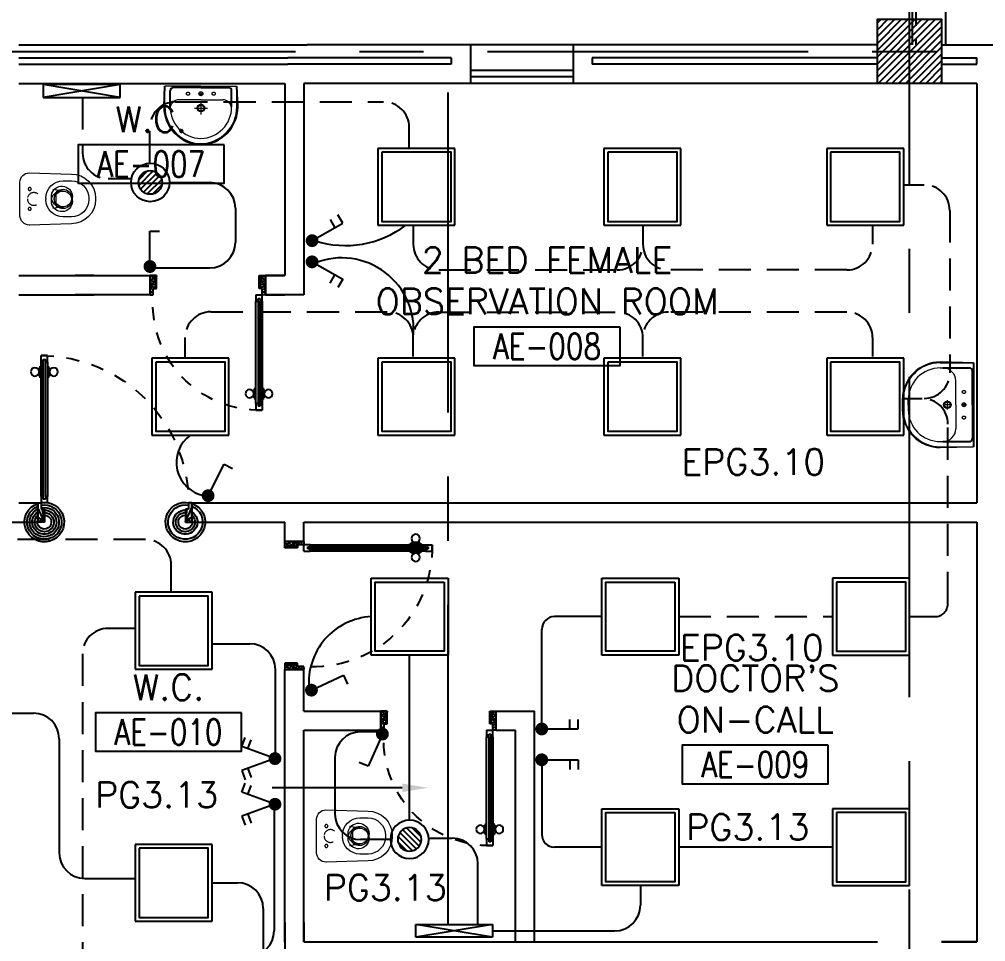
# Model space of a CAD drawing. Extents: x -10 to 91, y -4 to 87.
# Drawn here: x 63.04 to 70.58, y 66.36 to 73.56 of the extents above; entities that cross this region are included whole.
import ezdxf
from ezdxf.enums import TextEntityAlignment as Align

# ---------------------------------------------------------------- set-up
doc = ezdxf.new("R2010")
doc.units = 0
doc.header["$MEASUREMENT"] = 0
doc.header["$PDMODE"] = 3
doc.header["$PDSIZE"] = 0.1
for name, pattern in [('CENTERX2', [4, 2.5, -0.5, 0.5, -0.5]), ('DASHED', [0.75, 0.5, -0.25]), ('HIDDEN', [0.375, 0.25, -0.125]), ('HIDDEN2', [0.1875, 0.125, -0.0625])]:
    doc.linetypes.add(name, pattern=pattern)
doc.layers.get('0').update_dxf_attribs({"linetype": 'CONTINUOUS'})
doc.layers.get('DEFPOINTS').update_dxf_attribs({"linetype": 'CONTINUOUS'})
for name, color, linetype in [('AX-DIM', 11, 'CONTINUOUS'), ('AXES', 11, 'CENTERX2'), ('COL', 11, 'CONTINUOUS'), ('DOOR', 11, 'CONTINUOUS'), ('DOOR-DIM', 11, 'CONTINUOUS'), ('E-CLINE', 2, 'CONTINUOUS'), ('E-HLINE', 2, 'HIDDEN'), ('E-LITE', 4, 'CONTINUOUS'), ('E-SWITCH', 4, 'CONTINUOUS'), ('E-TRXT', 4, 'CONTINUOUS'), ('FIX', 11, 'CONTINUOUS'), ('HAT', 11, 'CONTINUOUS'), ('INSUL', 11, 'CONTINUOUS'), ('RM-BOX', 11, 'CONTINUOUS'), ('RM-IND', 11, 'CONTINUOUS'), ('RM-NAME', 11, 'CONTINUOUS'), ('RM-NO', 11, 'CONTINUOUS'), ('STR', 11, 'CONTINUOUS'), ('WALL', 11, 'CONTINUOUS'), ('WIN', 11, 'CONTINUOUS')]:
    doc.layers.add(name, color=color, linetype=linetype)
doc.styles.add('ROMANS', font='ROMANS.shx', dxfattribs={"width": 0.6})
doc.dimstyles.new('STANDARD in', dxfattribs={"dimtxt": 0.2, "dimasz": 0.1, "dimexe": 0.07, "dimexo": 0.05, "dimgap": 0.1, "dimtad": 1, "dimdec": 0, "dimlfac": 1000, "dimzin": 0, "dimdsep": 46, "dimtxsty": 'ROMANS', "dimblk": 'ARCHTICK', "dimcen": 0.05, "dimdle": 0.05, "dimclrd": 7, "dimclre": 7, "dimclrt": 2, "dimadec": 0, "dimazin": 0, "dimtfac": 1, "dimtdec": 0, "dimtmove": 2, "dimatfit": 3, "dimldrblk": 'ARCHTICK', "dimfxl": 0, "dimtolj": 1, "dimtzin": 0, "dimarcsym": 0})

# ---------------------------------------------------------------- blocks, each defined once
blk = doc.blocks.new('*X41')
at = {"color": 0}
for p, q in [((80579.2, 69548.4), (81031.9, 70001)), ((80579.2, 69601.4), (80978.8, 70001)), ((80579.2, 69654.4), (80925.8, 70001)), ((80579.2, 69707.5), (80872.8, 70001)), ((80579.2, 69760.5), (80819.7, 70001)), ((80579.2, 69813.5), (80766.7, 70001)), ((80579.2, 69866.6), (80713.7, 70001)), ((80579.2, 69919.6), (80660.6, 70001)), ((80579.2, 69972.6), (80607.6, 70001)), ((80584.9, 69501), (81079.2, 69995.3)), ((80637.9, 69501), (81079.2, 69942.3)), ((80691, 69501), (81079.2, 69889.3)), ((80744, 69501), (81079.2, 69836.2)), ((80797, 69501), (81079.2, 69783.2)), ((80850.1, 69501), (81079.2, 69730.2)), ((80903.1, 69501), (81079.2, 69677.1)), ((80956.1, 69501), (81079.2, 69624.1)), ((81009.2, 69501), (81079.2, 69571.1)), ((81062.2, 69501), (81079.2, 69518))]:
    blk.add_line(p, q, dxfattribs=at)
blk = doc.blocks.new('_ARCHTICK')
at = {"color": 0, "linetype": 'ByBlock', "const_width": 0.15}
blk.add_lwpolyline([(-0.5, -0.5), (0.5, 0.5)], dxfattribs=at)
blk = doc.blocks.new('*D134')
at = {"layer": 'AX-DIM', "color": 7, "lineweight": -2}
for p, q in [((13.2939, 73.42), (13.2939, 85.6184)), ((88.6099, 84.1784), (88.6099, 85.6184)), ((13.2439, 85.5484), (88.6599, 85.5484))]:
    blk.add_line(p, q, dxfattribs=at)
at = {"layer": 'DEFPOINTS', "color": 0}
for p in [(88.6099, 85.5484), (88.6099, 84.1284), (13.2939, 73.37)]:
    blk.add_point(p, dxfattribs=at)
at = {"layer": 'AX-DIM', "color": 7, "lineweight": -2, "xscale": 0.1, "yscale": 0.1, "zscale": 0.1, "rotation": 180}
blk.add_blockref('_ARCHTICK', (13.2939, 85.5484), dxfattribs=at)
at = {"layer": 'AX-DIM', "color": 7, "lineweight": -2, "xscale": 0.1, "yscale": 0.1, "zscale": 0.1}
blk.add_blockref('_ARCHTICK', (88.6099, 85.5484), dxfattribs=at)
at = {"layer": 'AX-DIM', "color": 2, "insert": (50.9519, 85.7484), "char_height": 0.2, "attachment_point": 5, "style": 'ROMANS'}
blk.add_mtext('\\A1;75316', dxfattribs=at)
blk = doc.blocks.new('RM1')
at = {"layer": 'RM-BOX'}
blk.add_lwpolyline([(569.9, -200), (-569.9, -200), (-569.9, -500), (569.9, -500)], close=True, dxfattribs=at)
at = {"layer": 'RM-NAME', "style": 'ROMANS'}
for tag, p in [('ROOMNAME1', (0, 323.8)), ('ROOMNAME2', (0, 0))]:
    blk.add_attdef(tag, text='', height=200, dxfattribs=at).set_placement(p, align=Align.MIDDLE)
at = {"layer": 'RM-NO', "style": 'ROMANS', "width": 0.8}
blk.add_attdef('ROOMNO', text='', height=200, dxfattribs=at).set_placement((0, -350), align=Align.MIDDLE)
blk = doc.blocks.new('A$C24ED45A6')
at = {"layer": 'DOOR', "color": 0, "linetype": 'ByBlock'}
for p, q in [((925, 1100), (925, 1150)), ((925, 1150), (975, 1150)), ((975, 1150), (925, 1150)), ((975, 1100), (975, 1150)), ((917.8, 977.6), (917.8, 1067.6)), ((925, 1067.6), (917.8, 1067.6)), ((942, 1100), (925, 1100)), ((942, 1100), (942, 1120)), ((958, 1120), (942, 1120)), ((958, 1100), (958, 1120)), ((975, 1100), (958, 1100)), ((975, 1067.6), (982.2, 1067.6)), ((982.2, 977.6), (982.2, 1067.6)), ((908.8, 1055), (908.8, 990.2)), ((917.8, 1055), (908.8, 1055)), ((917.8, 990.2), (908.8, 990.2)), ((917.8, 1055), (917.8, 990.2)), ((982.2, 1055), (982.2, 990.2)), ((982.2, 1055), (991.2, 1055)), ((982.2, 990.2), (991.2, 990.2)), ((991.2, 1055), (991.2, 990.2)), ((925, 977.6), (917.8, 977.6)), ((975, 977.6), (982.2, 977.6)), ((925, 150), (925, 200)), ((925, 200), (942, 200)), ((942, 200), (942, 180)), ((942, 180), (958, 180)), ((958, 180), (958, 200)), ((958, 200), (975, 200)), ((975, 200), (975, 150)), ((0, 0), (0, 150)), ((0, 150), (25, 150)), ((25, 150), (25, 100)), ((25, 100), (50, 100)), ((50, 100), (50, 0)), ((925, 150), (975, 150)), ((975, 100), (950, 100)), ((950, 100), (950, 0)), ((1000, 150), (975, 150)), ((975, 150), (975, 100)), ((1000, 150), (1000, 0)), ((50, 0), (0, 0)), ((950, 0), (1000, 0))]:
    blk.add_line(p, q, dxfattribs=at)
at = {"layer": 'DOOR', "linetype": 'ByBlock'}
for p, q in [((925, 1100), (925, 200)), ((942, 200), (942, 1100)), ((958, 200), (958, 1100)), ((975, 200), (975, 1100))]:
    blk.add_line(p, q, dxfattribs=at)
at = {"layer": 'DOOR', "color": 9, "linetype": 'ByBlock'}
for p, q in [((50, 0), (0, 113.7)), ((50, 0), (36.6, 100)), ((950, 0), (1000, 113.7)), ((950, 0), (963.4, 100)), ((50, 0), (0, 40.1)), ((950, 0), (1000, 40.1))]:
    blk.add_line(p, q, dxfattribs=at)
at = {"layer": 'DOOR', "color": 0, "linetype": 'ByBlock'}
for centre in [(876.5, 1022.6), (1023.5, 1022.6)]:
    blk.add_circle(centre, 32.4, dxfattribs=at)
at = {"layer": 'DOOR', "linetype": 'HIDDEN', "ltscale": 0.5}
blk.add_arc((950, 222.5), 927.8, 88.45601, 184.48155, dxfattribs=at)
at = {"layer": 'DOOR', "color": 9, "linetype": 'ByBlock'}
for centre, radius, start, end in [((50, 0), 154.4, 103.71423, 108.89471), ((50, 0), 134.4, 100.71998, 111.84015), ((50, 0), 114.4, 102.62257, 115.91616), ((50, 0), 94.4, 90, 121.98181), ((950, 0), 94.4, 58.01819, 90), ((950, 0), 134.4, 68.15985, 79.28002), ((950, 0), 114.4, 64.08384, 77.37743), ((950, 0), 154.4, 71.10529, 76.28577), ((50, 0), 74.4, 90, 132.22357), ((50, 0), 54.4, 90, 156.79262), ((50, 0), 34.4, 90, 180), ((50, 0), 14.4, 90, 180), ((950, 0), 74.4, 47.77643, 90), ((950, 0), 54.4, 23.20738, 90), ((950, 0), 34.4, 0, 90), ((950, 0), 14.4, 0, 90)]:
    blk.add_arc(centre, radius, start, end, dxfattribs=at)
at = {"layer": 'WALL'}
blk.add_line((1000, 0), (1000, 150), dxfattribs=at)
blk = doc.blocks.new('WC1')
at = {"layer": 'FIX', "lineweight": 20}
for p, q in [((35, 203.8), (-293, 193.8)), ((-230, 140.8), (-293, 140.8)), ((-149.8, 75.7), (-245.4, 60.1)), ((108, 0), (108, 130.8)), ((-482, 4.8), (-482, -4.8)), ((-429, 4.8), (-429, -4.8)), ((-288.7, 24.2), (-294.5, 0)), ((-294.5, 0), (-288.7, -24.2)), ((-94, 4.8), (-94, -4.8)), ((108, -130.8), (108, 0)), ((-245.4, -60.1), (-149.8, -75.7)), ((-293, -140.8), (-230, -140.8)), ((-293, -193.8), (35, -203.8)), ((31.8, -203.8), (35, -203.8))]:
    blk.add_line(p, q, dxfattribs=at)
at = {"layer": 'FIX', "linetype": 'Continuous', "lineweight": 20}
blk.add_line((-175.1, -47.3), (-175.4, 44.6), dxfattribs=at)
at = {"layer": 'FIX', "linetype": 'HIDDEN', "lineweight": 20, "ltscale": 0.05}
for centre in [(31.8, 77.5), (31.8, -77.5)]:
    blk.add_circle(centre, 11.6, dxfattribs=at)
at = {"layer": 'FIX', "linetype": 'HIDDEN2', "lineweight": 20, "ltscale": 0.3}
blk.add_circle((0, 0), 49.8, dxfattribs=at)
at = {"layer": 'FIX', "lineweight": 20}
for centre, radius, start, end in [((-293, 4.8), 189, 90, 180), ((35, 130.8), 73, 360, 90), ((-293, 4.8), 136, 90, 180), ((-230, 4.8), 136, 360, 90), ((-228, -6.9), 68.2, 128.92417, 152.84682), ((-219.4, -17.6), 82, 108.49595, 128.92417), ((-293, -4.8), 189, 180, 270), ((-293, -4.8), 136, 180, 270), ((-228, 6.9), 68.2, 207.15318, 231.07583), ((-219.4, 17.6), 82, 231.07583, 251.50405), ((-230, -4.8), 136, 270, 0), ((35, -130.8), 73, 270, 0)]:
    blk.add_arc(centre, radius, start, end, dxfattribs=at)
at = {"layer": 'FIX', "linetype": 'Continuous', "lineweight": 20}
for centre, start, end in [((-197.7, 45.5), 357.66621, 91.61215), ((-197.4, -45.6), 268.38785, 2.33379)]:
    blk.add_arc(centre, 22.3, start, end, dxfattribs=at)
blk = doc.blocks.new('LAV-003')
at = {"layer": 'FIX', "linetype": 'ByBlock'}
blk.add_line((-327.5, -25), (327.5, -25), dxfattribs=at)
at = {"layer": 'FIX', "linetype": 'Continuous', "lineweight": 20}
for p, q in [((-327.5, -285), (-327.5, -25)), ((327.5, -285), (327.5, -25)), ((0, -165), (-187.5, -165)), ((0, -165), (187.5, -165)), ((-287.5, -285), (-287.5, -265)), ((287.5, -285), (287.5, -265)), ((0, -535), (-37.5, -535)), ((0, -575), (-37.5, -575)), ((0, -535), (37.5, -535)), ((0, -575), (37.5, -575))]:
    blk.add_line(p, q, dxfattribs=at)
at = {"layer": 'FIX', "linetype": 'ByBlock', "ltscale": 0.3}
for p, q in [((-287.5, -265), (-287.5, -60)), ((0, -35), (-262.5, -35)), ((0, -35), (262.5, -35)), ((287.5, -265), (287.5, -60))]:
    blk.add_line(p, q, dxfattribs=at)
at = {"layer": 'FIX', "lineweight": 20}
for p, q in [((-15.6, -100.9), (15.5, -100.9)), ((0, -85.4), (0, -116.5))]:
    blk.add_line(p, q, dxfattribs=at)
at = {"layer": 'FIX', "linetype": 'DASHED', "lineweight": 20, "ltscale": 0.04}
for p, q in [((0, -193.9), (0, -266.1)), ((-35.7, -230.5), (36.6, -230.5))]:
    blk.add_line(p, q, dxfattribs=at)
at = {"layer": 'FIX', "linetype": 'Continuous', "lineweight": 20}
blk.add_lwpolyline([(294.8, -25), (0, -25), (-327.5, -25), (-334.5, -285, 0.414214), (-37.5, -582), (0, -582), (37.5, -582, 0.414214), (334.5, -285), (327.5, -25), (0, -25)], format="xyb", dxfattribs=at)
at = {"layer": 'FIX', "linetype": 'HIDDEN', "lineweight": 20, "ltscale": 0.05}
for centre in [(-100, -100.9), (100, -100.9)]:
    blk.add_circle(centre, 12.4, dxfattribs=at)
at = {"layer": 'FIX', "lineweight": 20}
for centre, radius in [((0, -100.9), 15.5), ((0.5, -230), 29.5), ((0.5, -230), 22.5)]:
    blk.add_circle(centre, radius, dxfattribs=at)
at = {"layer": 'FIX', "linetype": 'ByBlock', "ltscale": 0.3}
for centre, start, end in [((-262.5, -60), 90, 180), ((262.5, -60), 0, 90)]:
    blk.add_arc(centre, 25, start, end, dxfattribs=at)
at = {"layer": 'FIX', "linetype": 'Continuous', "lineweight": 20}
for centre, radius, start, end in [((-187.5, -265), 100, 90, 180), ((187.5, -265), 100, 0, 90), ((-37.5, -285), 290, 180, 270), ((-37.5, -285), 250, 180, 270), ((37.5, -285), 290, 270, 0), ((37.5, -285), 250, 270, 0)]:
    blk.add_arc(centre, radius, start, end, dxfattribs=at)
blk = doc.blocks.new('DOOR100')
at = {"layer": 'DOOR', "color": 7, "linetype": 'ByBlock'}
for p, q in [((-75, 1250), (-75, 1300)), ((-75, 1300), (-25, 1300)), ((-25, 1300), (-75, 1300)), ((-25, 1250), (-25, 1300)), ((-82.2, 1127.6), (-82.2, 1217.6)), ((-75, 1217.6), (-82.2, 1217.6)), ((-58, 1250), (-75, 1250)), ((-58, 1250), (-58, 1270)), ((-42, 1270), (-58, 1270)), ((-42, 1250), (-42, 1270)), ((-25, 1250), (-42, 1250)), ((-25, 1217.6), (-17.8, 1217.6)), ((-17.8, 1127.6), (-17.8, 1217.6)), ((-91.2, 1205), (-91.2, 1140.2)), ((-82.2, 1205), (-91.2, 1205)), ((-82.2, 1140.2), (-91.2, 1140.2)), ((-82.2, 1205), (-82.2, 1140.2)), ((-17.8, 1205), (-17.8, 1140.2)), ((-17.8, 1205), (-8.8, 1205)), ((-17.8, 1140.2), (-8.8, 1140.2)), ((-8.8, 1205), (-8.8, 1140.2)), ((-75, 1127.6), (-82.2, 1127.6)), ((-25, 1127.6), (-17.8, 1127.6)), ((-75, 200), (-58, 200)), ((-75, 150), (-75, 200)), ((-58, 200), (-58, 180)), ((-58, 180), (-42, 180)), ((-42, 200), (-25, 200)), ((-42, 180), (-42, 200)), ((-25, 200), (-25, 150)), ((-1200, 0), (-1200, 150)), ((-1200, 150), (-1175, 150)), ((-1200, 150), (-1200, 0)), ((-1150, 0), (-1200, 113.7)), ((-1175, 150), (-1175, 100)), ((-1175, 100), (-1150, 100)), ((-1150, 0), (-1163.4, 100)), ((-1150, 100), (-1150, 0)), ((-75, 150), (-25, 150)), ((-50, 0), (0, 113.7)), ((-50, 100), (-50, 0)), ((-50, 0), (-36.6, 100)), ((-25, 100), (-50, 100)), ((0, 150), (-25, 150)), ((-25, 150), (-25, 100)), ((0, 0), (0, 150)), ((0, 150), (0, 0)), ((-1150, 0), (-1200, 40.1)), ((-1150, 0), (-1200, 0)), ((-50, 0), (0, 40.1)), ((-50, 0), (0, 0))]:
    blk.add_line(p, q, dxfattribs=at)
at = {"layer": 'DOOR', "linetype": 'ByBlock'}
for p, q in [((-75, 1250), (-75, 200)), ((-58, 200), (-58, 1250)), ((-42, 200), (-42, 1250)), ((-25, 200), (-25, 1250))]:
    blk.add_line(p, q, dxfattribs=at)
at = {"layer": 'DOOR', "color": 7, "linetype": 'ByBlock'}
for centre in [(-123.5, 1172.6), (23.5, 1172.6)]:
    blk.add_circle(centre, 32.4, dxfattribs=at)
at = {"layer": 'DOOR', "linetype": 'HIDDEN', "ltscale": 0.5}
blk.add_arc((-25, 150), 1150, 90, 180, dxfattribs=at)
at = {"layer": 'DOOR', "color": 7, "linetype": 'ByBlock'}
for centre, radius, start, end in [((-1150, 0), 154.4, 103.71423, 108.89471), ((-1150, 0), 134.4, 100.71998, 111.84015), ((-1150, 0), 94.4, 90, 121.98181), ((-50, 0), 94.4, 58.01819, 90), ((-50, 0), 134.4, 68.15985, 79.28002), ((-50, 0), 114.4, 64.08384, 77.37743), ((-50, 0), 154.4, 71.10529, 76.28577), ((-1150, 0), 74.4, 90, 132.22357), ((-1150, 0), 54.4, 90, 156.79262), ((-1150, 0), 34.4, 90, 180), ((-1150, 0), 14.4, 90, 180), ((-50, 0), 74.4, 47.77643, 90), ((-50, 0), 54.4, 23.20738, 90), ((-50, 0), 34.4, 0, 90), ((-50, 0), 14.4, 0, 90)]:
    blk.add_arc(centre, radius, start, end, dxfattribs=at)
blk = doc.blocks.new('DOOR90')
at = {"layer": 'DOOR', "color": 7, "linetype": 'ByBlock'}
for p, q in [((-150, 0), (0, 0)), ((-150, 0), (-150, -25)), ((0, -50), (-113.7, 0)), ((0, -50), (-40.1, 0)), ((0, -50), (0, 0)), ((-1000, -25), (-1050, -25)), ((-1050, -75), (-1050, -25)), ((-1050, -25), (-1050, -75)), ((-1000, -75), (-1050, -75)), ((-1000, -42), (-1020, -42)), ((-1020, -42), (-1020, -58)), ((-1000, -58), (-1020, -58)), ((-1000, -25), (-1000, -42)), ((-1000, -58), (-1000, -75)), ((-877.6, -17.8), (-967.6, -17.8)), ((-967.6, -25), (-967.6, -17.8)), ((-967.6, -75), (-967.6, -82.2)), ((-955, -8.8), (-890.2, -8.8)), ((-955, -17.8), (-955, -8.8)), ((-955, -17.8), (-890.2, -17.8)), ((-890.2, -17.8), (-890.2, -8.8)), ((-877.6, -25), (-877.6, -17.8)), ((-877.6, -75), (-877.6, -82.2)), ((-200, -25), (-150, -25)), ((-200, -42), (-200, -25)), ((-180, -42), (-200, -42)), ((-200, -58), (-180, -58)), ((-200, -75), (-200, -58)), ((-150, -75), (-200, -75)), ((-180, -58), (-180, -42)), ((-150, -25), (-100, -25)), ((-150, -75), (-150, -25)), ((-100, -25), (-100, -50)), ((0, -50), (-100, -36.6)), ((-100, -50), (0, -50)), ((-877.6, -82.2), (-967.6, -82.2)), ((-955, -82.2), (-890.2, -82.2)), ((-955, -82.2), (-955, -91.2)), ((-955, -91.2), (-890.2, -91.2)), ((-890.2, -82.2), (-890.2, -91.2)), ((-150, -875), (-100, -875)), ((-150, -900), (-150, -875)), ((-150, -900), (0, -900)), ((0, -900), (-150, -900)), ((0, -850), (-113.7, -900)), ((-100, -875), (-100, -850)), ((0, -850), (-100, -863.4)), ((-100, -850), (0, -850)), ((0, -850), (-40.1, -900)), ((0, -850), (0, -900))]:
    blk.add_line(p, q, dxfattribs=at)
at = {"layer": 'DOOR', "linetype": 'ByBlock'}
for p, q in [((-200, -25), (-1000, -25)), ((-200, -42), (-1000, -42)), ((-200, -58), (-1000, -58)), ((-1000, -75), (-200, -75))]:
    blk.add_line(p, q, dxfattribs=at)
at = {"layer": 'DOOR', "color": 7, "linetype": 'ByBlock'}
for centre in [(-922.6, 23.5), (-922.6, -123.5)]:
    blk.add_circle(centre, 32.4, dxfattribs=at)
for centre, radius, start, end in [((0, -50), 154.4, 161.10529, 166.28577), ((0, -50), 94.4, 148.01819, 180), ((0, -50), 134.4, 158.15985, 169.28002), ((0, -50), 114.4, 154.08384, 167.37743), ((0, -50), 74.4, 137.77643, 180), ((0, -50), 54.4, 113.20738, 180), ((0, -50), 34.4, 90, 180), ((0, -50), 14.4, 90, 180), ((0, -850), 154.4, 193.71423, 198.89471), ((0, -850), 134.4, 190.71998, 201.84015), ((0, -850), 94.4, 180, 211.98181), ((0, -850), 74.4, 180, 222.22357), ((0, -850), 54.4, 180, 246.79262), ((0, -850), 34.4, 180, 270), ((0, -850), 14.4, 180, 270)]:
    blk.add_arc(centre, radius, start, end, dxfattribs=at)
at = {"layer": 'DOOR', "linetype": 'HIDDEN', "ltscale": 0.5}
blk.add_arc((-222.2, -50), 828.2, 178.27012, 275.00304, dxfattribs=at)
blk = doc.blocks.new('L42')
at = {"layer": 'E-LITE'}
for p, q in [((0.3, 0.3), (-0.3, 0.3)), ((-0.3, 0.3), (-0.3, -0.3)), ((0.3, -0.3), (0.3, 0.3)), ((-0.3, -0.3), (0.3, -0.3))]:
    blk.add_line(p, q, dxfattribs=at)
at = {"layer": 'E-LITE', "color": 8}
blk.add_lwpolyline([(-0.27, 0.27), (-0.27, -0.27), (0.27, -0.27), (0.27, 0.27)], close=True, dxfattribs=at)
blk = doc.blocks.new('MR20')
at = {"layer": 'E-LITE'}
for p, q in [((-300, 100), (-300, 0)), ((-300, 100), (-300, 0)), ((300, 0), (300, 100)), ((300, 0), (300, 100)), ((-300, 0), (300, 0)), ((-300, 0), (300, 0)), ((-300, 0), (300, 0)), ((-300, 0), (-300, 0)), ((300, 0), (300, 0))]:
    blk.add_line(p, q, dxfattribs=at)
at = {"layer": 'E-LITE', "color": 3}
blk.add_line((300, 100), (-300, 100), dxfattribs=at)
at = {"layer": 'E-LITE', "color": 8}
for p, q in [((300, 0), (-300, 100)), ((300, 100), (-300, 0))]:
    blk.add_line(p, q, dxfattribs=at)
blk = doc.blocks.new('1G1W')
for p, q in [((0, 0), (0.55, 0)), ((0.55, 0), (0.55, -0.15))]:
    blk.add_line(p, q)
at = {"const_width": 0.1}
blk.add_lwpolyline([(-0.05, 0, 1), (0.05, 0, 1)], format="xyb", close=True, dxfattribs=at)
blk = doc.blocks.new('*X182')
at = {"color": 0}
for p, q in [((21548.527, 18540.142), (21548.801, 18540.415)), ((21548.529, 18539.966), (21548.977, 18540.414)), ((21548.584, 18539.845), (21549.098, 18540.359)), ((21548.672, 18539.756), (21549.187, 18540.271)), ((21548.793, 18539.7), (21549.243, 18540.15)), ((21548.966, 18539.696), (21549.246, 18539.977))]:
    blk.add_line(p, q, dxfattribs=at)
blk = doc.blocks.new('SPOT')
at = {"layer": 'E-LITE'}
for radius in [0.6, 0.369]:
    blk.add_circle((0, 0), radius, dxfattribs=at)
at = {"layer": 'E-LITE', "color": 8}
blk.add_blockref('*X182', (-21548.886, -18540.056), dxfattribs=at)
blk = doc.blocks.new('2G2W')
for p, q in [((0.517, 0.188), (0.466, 0.329)), ((0, 0), (0.517, 0.188)), ((0.423, 0.154), (0.372, 0.295)), ((0, 0), (0.517, -0.188)), ((0.423, -0.154), (0.372, -0.295)), ((0.517, -0.188), (0.466, -0.329))]:
    blk.add_line(p, q)
at = {"const_width": 0.1}
blk.add_lwpolyline([(-0.05, 0, 1), (0.05, 0, 1)], format="xyb", close=True, dxfattribs=at)

msp = doc.modelspace()

# ---------------------------------------------------------------- linework, layer by layer
at = {"layer": 'AXES'}
for p, q in [((69.9839, -3.736), (69.9839, 86.0986)), ((2.6925, 73.3054), (71.7839, 73.3054)), ((66.3839, 14.4854), (66.3839, 73.0554))]:
    msp.add_line(p, q, dxfattribs=at)
at = {"layer": 'COL'}
msp.add_lwpolyline([(69.7339, 73.0554), (69.7339, 73.5554), (70.2339, 73.5554), (70.2339, 73.0554)], close=True, dxfattribs=at)
at = {"layer": 'E-CLINE', "color": 4}
for p, q in [((61.4525, 68.1393), (63.1497, 68.1393)), ((63.3497, 67.9393), (63.3497, 67.0487)), ((66.2331, 67.1634), (66.4162, 67.1634)), ((66.6162, 66.4898), (66.6162, 66.9634)), ((63.5497, 66.8487), (63.9429, 66.8487)), ((67.8839, 66.7929), (67.8839, 66.6398)), ((66.7315, 66.4398), (67.6839, 66.4398))]:
    msp.add_line(p, q, dxfattribs=at)
for centre, start, end in [((63.1497, 67.9393), 0, 90), ((66.4162, 66.9634), 0, 90), ((63.5497, 67.0487), 180, 270), ((67.6839, 66.6398), 270, 0)]:
    msp.add_arc(centre, 0.2, start, end, dxfattribs=at)
at = {"layer": 'E-HLINE', "color": 4}
for p, q in [((63.5325, 72.9459), (63.5325, 72.5104)), ((64.2577, 72.9111), (65.8811, 72.9111)), ((64.0577, 72.4318), (64.0577, 72.7111)), ((66.0811, 72.5474), (66.0811, 72.7111)), ((63.913, 72.3104), (63.7325, 72.3104)), ((69.9382, 72.263), (70.0978, 72.263)), ((69.9382, 72.263), (70.0978, 72.263)), ((70.2978, 72.063), (70.2978, 70.7964)), ((70.2978, 72.063), (70.2978, 70.7964)), ((66.112, 71.9474), (66.112, 71.7995)), ((67.9037, 71.9474), (67.9037, 71.7995)), ((69.6954, 71.9474), (69.6954, 71.7995)), ((66.312, 71.5995), (67.7037, 71.5995)), ((69.4954, 71.5995), (68.1037, 71.5995)), ((64.5328, 71.2718), (65.912, 71.2718)), ((66.312, 71.2706), (67.7037, 71.2706)), ((69.4954, 71.2706), (68.1037, 71.2706)), ((64.3328, 70.9095), (64.3328, 71.0718)), ((66.112, 70.9227), (66.112, 71.0718)), ((67.9037, 70.9227), (67.9037, 71.0706)), ((69.6954, 71.0706), (69.6954, 70.9227)), ((69.9382, 70.5964), (70.0831, 70.5964)), ((69.9382, 70.5964), (70.0831, 70.5964)), ((70.2831, 68.9929), (70.2831, 70.3964)), ((70.2831, 68.9929), (70.2831, 70.3964)), ((64.0241, 69.494), (58.4334, 69.494)), ((64.2241, 69.0825), (64.2241, 69.294)), ((68.1839, 68.8929), (69.3839, 68.8929)), ((69.9839, 68.8929), (70.1831, 68.8929)), ((69.9839, 68.8929), (70.1831, 68.8929)), ((63.9429, 68.8013), (63.7314, 68.8013)), ((63.5314, 68.6013), (63.5314, 64.951))]:
    msp.add_line(p, q, dxfattribs=at)
for centre, radius, start, end in [((64.2577, 72.7111), 0.2, 90, 180), ((65.8811, 72.7111), 0.2, 0, 90), ((63.7325, 72.5104), 0.2, 180, 270), ((70.0978, 72.063), 0.2, 0, 90), ((70.0978, 72.063), 0.2, 0, 90), ((66.312, 71.7995), 0.2, 180, 270), ((67.7037, 71.7995), 0.2, 270, 0), ((68.1037, 71.7995), 0.2, 180, 270), ((69.4954, 71.7995), 0.2, 270, 0), ((64.5328, 71.0718), 0.2, 90, 180), ((65.912, 71.0718), 0.2, 0, 90), ((66.312, 71.0706), 0.2, 90, 180), ((67.7037, 71.0706), 0.2, 0, 90), ((68.1037, 71.0706), 0.2, 90, 180), ((69.4954, 71.0706), 0.2, 0, 90), ((70.0978, 70.7964), 0.2, 270, 0), ((70.0978, 70.7964), 0.2, 270, 0), ((70.0831, 70.3964), 0.2, 0, 90), ((70.0831, 70.3964), 0.2, 0, 90), ((64.0241, 69.294), 0.2, 0, 90), ((70.1831, 68.9929), 0.1, 270, 0), ((70.1831, 68.9929), 0.1, 270, 0), ((63.7314, 68.6013), 0.2, 90, 180)]:
    msp.add_arc(centre, radius, start, end, dxfattribs=at)
at = {"layer": 'E-SWITCH', "color": 4}
for p, q in [((64.2103, 72.2806), (64.5242, 72.2806)), ((64.7242, 72.0806), (64.7242, 71.8145)), ((65.4628, 71.9932), (65.4998, 71.928)), ((64.0801, 71.6145), (64.5242, 71.6145)), ((65.4628, 71.4965), (65.4998, 71.5617)), ((67.5839, 68.8929), (67.2146, 68.8929)), ((67.1146, 68.0157), (67.1146, 68.7929)), ((64.5429, 68.6807), (64.8362, 68.6807)), ((66.0834, 67.304), (66.0834, 68.5929)), ((65.0362, 67.7899), (65.0362, 68.4807)), ((67.3328, 68.0157), (67.3328, 68.0907)), ((67.398, 68.0157), (67.398, 68.0907)), ((67.073, 68.0157), (67.398, 68.0157)), ((65.8535, 67.9935), (65.7012, 67.9935)), ((65.5012, 67.7935), (65.5012, 67.3521)), ((67.073, 67.7753), (67.398, 67.7753)), ((67.1146, 67.7753), (67.1146, 67.1929)), ((67.3328, 67.7753), (67.3328, 67.7003)), ((67.398, 67.7753), (67.398, 67.7003)), ((65.0261, 67.4043), (65.0261, 66.4402)), ((65.9334, 67.1521), (65.7012, 67.1521)), ((67.5839, 67.0929), (67.2146, 67.0929)), ((69.3839, 67.0929), (68.1839, 67.0929)), ((64.5429, 66.8151), (64.742, 66.8151)), ((64.942, 66.6151), (64.942, 62.7127))]:
    msp.add_line(p, q, dxfattribs=at)
at = {"layer": 'E-SWITCH', "color": 4, "const_width": 0.05}
for points in [[(67.0896, 68.0157, -1), (67.1396, 68.0157, -1)], [(67.0896, 67.7753, 1), (67.1396, 67.7753, 1)]]:
    msp.add_lwpolyline(points, format="xyb", close=True, dxfattribs=at)
at = {"layer": 'E-SWITCH', "color": 4}
for centre, radius, start, end in [((64.5242, 72.0806), 0.2, 0, 90), ((65.5817, 72.5732), 0.7835, 252.62088, 306.98789), ((64.5242, 71.8145), 0.2, 270, 0), ((65.5533, 71.1313), 0.5618, 353.91779, 111.63562), ((64.5267, 70.0962), 0.2626, 125.70567, 261.18493), ((65.8133, 68.3769), 0.5168, 93.26059, 184.74461), ((67.2146, 68.7929), 0.1, 90, 180), ((64.8362, 68.4807), 0.2, 0, 90), ((65.7012, 67.7935), 0.2, 90, 180), ((65.7012, 67.3521), 0.2, 180, 270), ((67.2146, 67.1929), 0.1, 180, 270), ((64.742, 66.6151), 0.2, 0, 90), ((64.8261, 66.4402), 0.2, 270, 0)]:
    msp.add_arc(centre, radius, start, end, dxfattribs=at)
at = {"layer": 'FIX', "color": 32, "linetype": 'ByBlock', "ltscale": 0.3}
for p, q in [((64.1682, 72.8724), (64.1752, 73.0324)), ((64.2152, 72.8724), (64.2152, 72.9974)), ((64.4552, 73.0224), (64.2402, 73.0224)), ((64.4552, 73.0224), (64.6702, 73.0224)), ((64.6952, 72.8724), (64.6952, 72.9974)), ((64.7422, 72.8724), (64.7352, 73.0324))]:
    msp.add_line(p, q, dxfattribs=at)
at = {"layer": 'FIX', "linetype": 'Continuous', "lineweight": 20}
for p, q in [((64.1752, 72.8724), (64.1752, 73.0324)), ((64.4552, 73.0324), (64.1752, 73.0324)), ((64.4552, 73.0324), (64.2078, 73.0324)), ((64.4552, 73.0324), (64.7352, 73.0324)), ((64.4552, 73.0324), (64.7025, 73.0324)), ((64.7352, 72.8724), (64.7352, 73.0324)), ((64.4552, 72.9274), (64.2852, 72.9274)), ((64.4552, 72.9274), (64.6252, 72.9274))]:
    msp.add_line(p, q, dxfattribs=at)
at = {"layer": 'FIX', "color": 32, "lineweight": 20}
for p, q in [((64.4552, 72.9905), (64.4552, 72.9594)), ((64.4395, 72.9749), (64.4706, 72.9749))]:
    msp.add_line(p, q, dxfattribs=at)
at = {"layer": 'FIX', "color": 32, "linetype": 'DASHED', "lineweight": 20, "ltscale": 0.05}
for p, q in [((64.4556, 72.9124), (64.4556, 72.8124)), ((64.4556, 72.9124), (64.4556, 72.8124)), ((64.4056, 72.8624), (64.5056, 72.8624))]:
    msp.add_line(p, q, dxfattribs=at)
at = {"layer": 'FIX', "color": 32, "linetype": 'HIDDEN', "lineweight": 20, "ltscale": 0.05}
for centre in [(64.3552, 72.9749), (64.5552, 72.9749)]:
    msp.add_circle(centre, 0.0124, dxfattribs=at)
at = {"layer": 'FIX', "lineweight": 20}
for centre, radius in [((64.4552, 72.9749), 0.0155), ((64.4556, 72.8624), 0.0295), ((64.4556, 72.8624), 0.0225)]:
    msp.add_circle(centre, radius, dxfattribs=at)
at = {"layer": 'FIX', "color": 32, "linetype": 'ByBlock', "ltscale": 0.3}
for centre, radius, start, end in [((64.2402, 72.9974), 0.025, 90, 180), ((64.6702, 72.9974), 0.025, 0, 90), ((64.4602, 72.8704), 0.2921, 179.60965, 269.00362), ((64.4501, 72.8704), 0.2921, 270.99638, 0.39035)]:
    msp.add_arc(centre, radius, start, end, dxfattribs=at)
at = {"layer": 'FIX', "linetype": 'Continuous', "lineweight": 20}
for centre, radius, start, end in [((64.2852, 72.8574), 0.07, 90, 180), ((64.6252, 72.8574), 0.07, 0, 90), ((64.4602, 72.8704), 0.2851, 179.60002, 268.97983), ((64.4602, 72.8704), 0.2451, 179.53434, 268.81866), ((64.4501, 72.8704), 0.2851, 271.02017, 0.39998), ((64.4501, 72.8704), 0.2451, 271.18134, 0.46566)]:
    msp.add_arc(centre, radius, start, end, dxfattribs=at)
at = {"layer": 'INSUL'}
for p, q in [((63.0339, 73.2554), (65.1339, 73.2554)), ((63.0339, 73.2054), (65.1339, 73.2054)), ((66.4089, 73.2554), (65.1339, 73.2554)), ((66.4089, 73.2054), (65.1339, 73.2054)), ((66.4089, 73.2554), (66.4089, 73.2054)), ((69.7339, 73.2554), (67.5089, 73.2554)), ((67.5089, 73.2554), (67.5089, 73.2054)), ((69.7339, 73.2054), (67.5089, 73.2054)), ((70.2339, 73.2554), (70.5089, 73.2554)), ((70.2339, 73.2554), (70.5089, 73.2554)), ((70.2339, 73.2554), (70.5089, 73.2554)), ((70.2339, 73.2054), (70.5089, 73.2054)), ((70.2339, 73.2054), (70.5089, 73.2054)), ((70.2339, 73.2054), (70.5089, 73.2054)), ((70.5089, 73.2054), (70.5089, 73.2554)), ((70.5089, 73.2054), (70.5089, 73.2554)), ((70.5089, 73.2054), (70.5089, 73.2554)), ((70.5089, 73.2054), (70.5089, 73.2554))]:
    msp.add_line(p, q, dxfattribs=at)
at = {"layer": 'RM-IND'}
msp.add_line((66.026, 67.5568), (65.0111, 67.5568), dxfattribs=at)
msp.add_solid([(66.026, 67.5234), (66.026, 67.5901), (66.226, 67.5568)], dxfattribs=at)
at = {"layer": 'STR'}
for p, q in [((70.0039, 76.5754), (70.0039, 73.3554)), ((70.2639, 76.5754), (70.2639, 73.3554))]:
    msp.add_line(p, q, dxfattribs=at)
at = {"layer": 'STR', "linetype": 'HIDDEN2'}
msp.add_line((70.0339, 76.5554), (70.0339, 73.3554), dxfattribs=at)
at = {"layer": 'WALL'}
for p, q in [((63.0339, 73.3554), (65.2839, 73.3554)), ((66.5589, 73.3554), (65.2839, 73.3554)), ((66.5589, 73.3554), (66.5589, 73.0554)), ((66.5589, 73.3554), (66.5589, 73.0554)), ((69.7339, 73.3554), (67.3589, 73.3554)), ((67.3589, 73.3554), (67.3589, 73.0554)), ((67.3589, 73.3554), (67.3589, 73.0554)), ((70.2339, 73.3554), (70.6589, 73.3554)), ((70.2339, 73.3554), (70.6589, 73.3554)), ((70.2339, 73.3554), (70.6589, 73.3554)), ((63.0339, 73.0554), (65.1089, 73.0554)), ((65.1089, 73.0554), (65.1089, 71.5554)), ((66.5589, 73.0554), (65.2589, 73.0554)), ((65.2589, 73.0554), (65.2589, 71.4054)), ((69.7339, 73.0554), (67.3589, 73.0554)), ((70.5089, 73.0554), (70.2339, 73.0554)), ((70.5089, 73.0554), (70.2339, 73.0554)), ((70.5089, 73.0554), (70.2339, 73.0554)), ((70.5089, 73.0554), (70.5089, 69.7804)), ((70.5089, 73.0554), (70.5089, 69.7804)), ((70.5089, 73.0554), (70.5089, 69.7804)), ((63.0339, 71.5554), (64.0589, 71.5554)), ((63.6234, 71.5554), (63.4734, 71.5554)), ((64.0589, 71.5554), (64.0589, 71.4054)), ((64.0589, 71.4039), (64.0589, 71.5554)), ((65.1089, 71.5554), (64.9589, 71.5554)), ((64.9589, 71.5554), (65.1089, 71.5554)), ((64.9589, 71.5554), (64.9589, 71.4054)), ((64.9589, 71.5554), (64.9589, 71.4054)), ((63.0339, 71.4054), (63.6234, 71.4054)), ((64.0589, 71.4054), (63.4734, 71.4054)), ((65.2589, 71.4054), (64.9589, 71.4054)), ((64.9589, 71.4054), (65.1089, 71.4054)), ((63.0339, 69.7804), (63.1839, 69.7804)), ((63.1839, 69.7804), (63.1839, 69.6304)), ((64.3839, 69.7804), (70.5089, 69.7804)), ((64.3839, 69.7804), (64.3839, 69.6304)), ((69.3839, 69.7804), (70.5089, 69.7804)), ((60.4089, 69.6304), (63.1839, 69.6304)), ((64.3839, 69.6304), (65.1089, 69.6304)), ((65.1089, 69.4795), (65.1089, 69.6304)), ((65.2589, 69.6304), (70.5089, 69.6304)), ((65.2589, 69.4795), (65.2589, 69.6304)), ((70.5089, 69.6304), (70.5089, 66.3554)), ((70.5089, 69.6304), (70.5089, 66.3554)), ((70.5089, 69.6304), (70.5089, 66.3554)), ((70.5089, 69.6304), (70.5089, 66.3554)), ((65.2589, 69.4795), (65.1089, 69.4795)), ((65.1089, 66.3554), (65.1089, 68.4795)), ((65.2589, 68.4795), (65.1089, 68.4795)), ((65.2589, 68.1554), (65.2589, 68.4795)), ((65.2589, 68.1554), (65.8589, 68.1554)), ((65.8589, 68.0054), (65.8589, 68.1554)), ((66.7589, 68.1554), (67.0589, 68.1554)), ((66.7589, 68.0054), (66.7589, 68.1554)), ((67.0589, 66.3554), (67.0589, 68.1554)), ((67.0589, 67.8554), (67.0589, 68.1554)), ((65.2589, 66.3554), (65.2589, 68.0054)), ((65.2589, 68.0054), (65.8589, 68.0054)), ((66.7589, 68.0054), (66.9089, 68.0054)), ((66.9089, 66.3554), (66.9089, 68.0054)), ((66.9089, 67.8554), (66.9089, 68.0054)), ((65.1089, 66.5063), (65.1089, 63.3304)), ((65.2589, 66.5063), (65.2589, 66.3554)), ((65.2589, 66.3554), (69.7339, 66.3554)), ((70.2339, 66.3554), (70.5089, 66.3554)), ((70.5089, 66.3554), (70.2339, 66.3554)), ((70.2339, 66.3554), (70.5089, 66.3554)), ((70.5089, 66.3554), (70.2339, 66.3554))]:
    msp.add_line(p, q, dxfattribs=at)
at = {"layer": 'WIN'}
for p, q in [((67.3589, 73.3554), (66.5589, 73.3554)), ((67.3589, 73.1554), (66.5589, 73.1554)), ((67.3589, 73.1554), (66.5589, 73.1554)), ((67.3589, 73.1054), (66.5589, 73.1054)), ((67.3589, 73.0554), (66.5589, 73.0554))]:
    msp.add_line(p, q, dxfattribs=at)

# ---------------------------------------------------------------- block references
at = {"layer": 'DOOR', "xscale": -0.001000000047497451, "yscale": 0.0009999999892897904, "zscale": 0.001}
msp.add_blockref('DOOR100', (63.1839, 69.6304), dxfattribs=at)
at = {"layer": 'DOOR', "color": 0, "xscale": -0.0009999999892897904, "yscale": 0.0009999999892897904, "zscale": 0.001, "rotation": 270}
msp.add_blockref('A$C24ED45A6', (65.1089, 68.4795), dxfattribs=at)
at = {"layer": 'DOOR-DIM', "xscale": -0.0009999999892897904, "yscale": 0.0009999999892897904, "zscale": 0.001, "rotation": 270}
for p in [(64.9589, 71.5554), (66.7589, 68.1554)]:
    msp.add_blockref('DOOR90', p, dxfattribs=at)
at = {"layer": 'E-LITE', "color": 4}
for name, p, xscale, yscale, zscale in [('MR20', (63.5246, 72.9459), 0.001000000003841706, 0.0009999999892897904, 0.001), ('SPOT', (64.0603, 72.2819), 0.25, 0.25, 0.25)]:
    msp.add_blockref(name, p, dxfattribs=dict(at, xscale=xscale, yscale=yscale, zscale=zscale))
for p in [(66.1367, 72.2474), (67.8998, 72.2474), (69.6382, 72.2474), (64.3735, 70.6095), (66.1367, 70.6095), (67.8998, 70.6095), (69.6382, 70.6095), (69.6839, 68.8929), (69.6839, 68.8929), (64.2429, 68.7825), (69.6839, 67.0929), (69.6839, 67.0929), (64.2429, 66.8151)]:
    msp.add_blockref('L42', p, dxfattribs=at)
at = {"layer": 'E-LITE', "color": 4, "xscale": -1}
for p in [(66.0839, 68.8929), (67.8839, 68.8929), (67.8839, 67.0929)]:
    msp.add_blockref('L42', p, dxfattribs=at)
at = {"layer": 'E-LITE', "color": 4, "rotation": 180}
for name, p, xscale, yscale, zscale in [('SPOT', (66.0834, 67.154), -0.25, 0.25, 0.25), ('MR20', (66.4315, 66.4898), -0.001000000003841706, 0.0009999999892897904, 0.001)]:
    msp.add_blockref(name, p, dxfattribs=dict(at, xscale=xscale, yscale=yscale, zscale=zscale))
at = {"layer": 'E-SWITCH', "color": 4, "yscale": 0.5, "zscale": 0.5}
for name, p, xscale, rotation in [('1G1W', (65.3227, 71.8276), -0.5, 209.5554135266124), ('1G1W', (64.0578, 71.6257), 0.5, 90), ('1G1W', (65.3227, 71.6621), 0.5, 330.4445864733876), ('1G1W', (64.5115, 69.8367), 0.5, 63.04428244247477), ('1G1W', (65.3179, 68.3188), 0.5, 24.89196253436812), ('1G1W', (65.8714, 67.9759), 0.5, 246.0423503899873), ('2G2W', (65.0334, 67.7845), 0.5, 180), ('2G2W', (65.0334, 67.4282), 0.5, 180)]:
    msp.add_blockref(name, p, dxfattribs=dict(at, xscale=xscale, rotation=rotation))
at = {"layer": 'HAT', "xscale": 0.001000000047497451, "yscale": 0.0009999999892897904, "zscale": 0.001}
msp.add_blockref('*X41', (-10.8453, 3.5544), dxfattribs=at)
for p, values in [((64.0671, 72.7752), {'ROOMNO': 'AE-007', 'ROOMNAME2': 'W.C.'}), ((67.1556, 71.353), {'ROOMNO': 'AE-008', 'ROOMNAME2': 'OBSERVATION ROOM', 'ROOMNAME1': '2 BED FEMALE'}), ((68.7802, 68.0884), {'ROOMNO': 'AE-009', 'ROOMNAME2': 'ON-CALL', 'ROOMNAME1': "DOCTOR'S"}), ((64.2019, 68.3419), {'ROOMNO': 'AE-010', 'ROOMNAME2': 'W.C.'})]:
    msp.add_blockref('RM1', p, dxfattribs=at).add_auto_attribs(values)
at = {"layer": 'WALL', "xscale": -0.001000000047497451, "yscale": 0.0009999999892897904, "zscale": 0.001}
for p in [(63.1516, 72.1534), (65.466, 67.1804)]:
    msp.add_blockref('WC1', p, dxfattribs=at)
at = {"layer": 'WALL', "xscale": 0.0009999999892897904, "yscale": 0.0009999999892897904, "zscale": 0.001, "rotation": 270}
msp.add_blockref('LAV-003', (70.5089, 70.5465), dxfattribs=at)

# ---------------------------------------------------------------- texts
at = {"layer": 'E-TRXT', "color": 4, "style": 'ROMANS'}
for s, p in [('EPG3.10', (68.2036, 70.0006)), ('EPG3.10', (68.1919, 68.5501)), ('PG3.13', (63.6299, 67.4019)), ('PG3.13', (68.242, 67.1496)), ('PG3.13', (65.4138, 66.678))]:
    msp.add_text(s, height=0.2, dxfattribs=at).set_placement(p)

# ---------------------------------------------------------------- dimensions: what is measured, and where the dimension line sits
at = {"layer": 'AX-DIM'}
dim = msp.add_linear_dim(base=(88.6099, 85.5484), p1=(13.2939, 73.37), p2=(88.6099, 84.1284), dimstyle='STANDARD in', dxfattribs=at)
dim.commit()
dim.dimension.update_dxf_attribs({"geometry": '*D134', "text_midpoint": (50.9519, 85.7484)})

doc.saveas('drawing.dxf')
